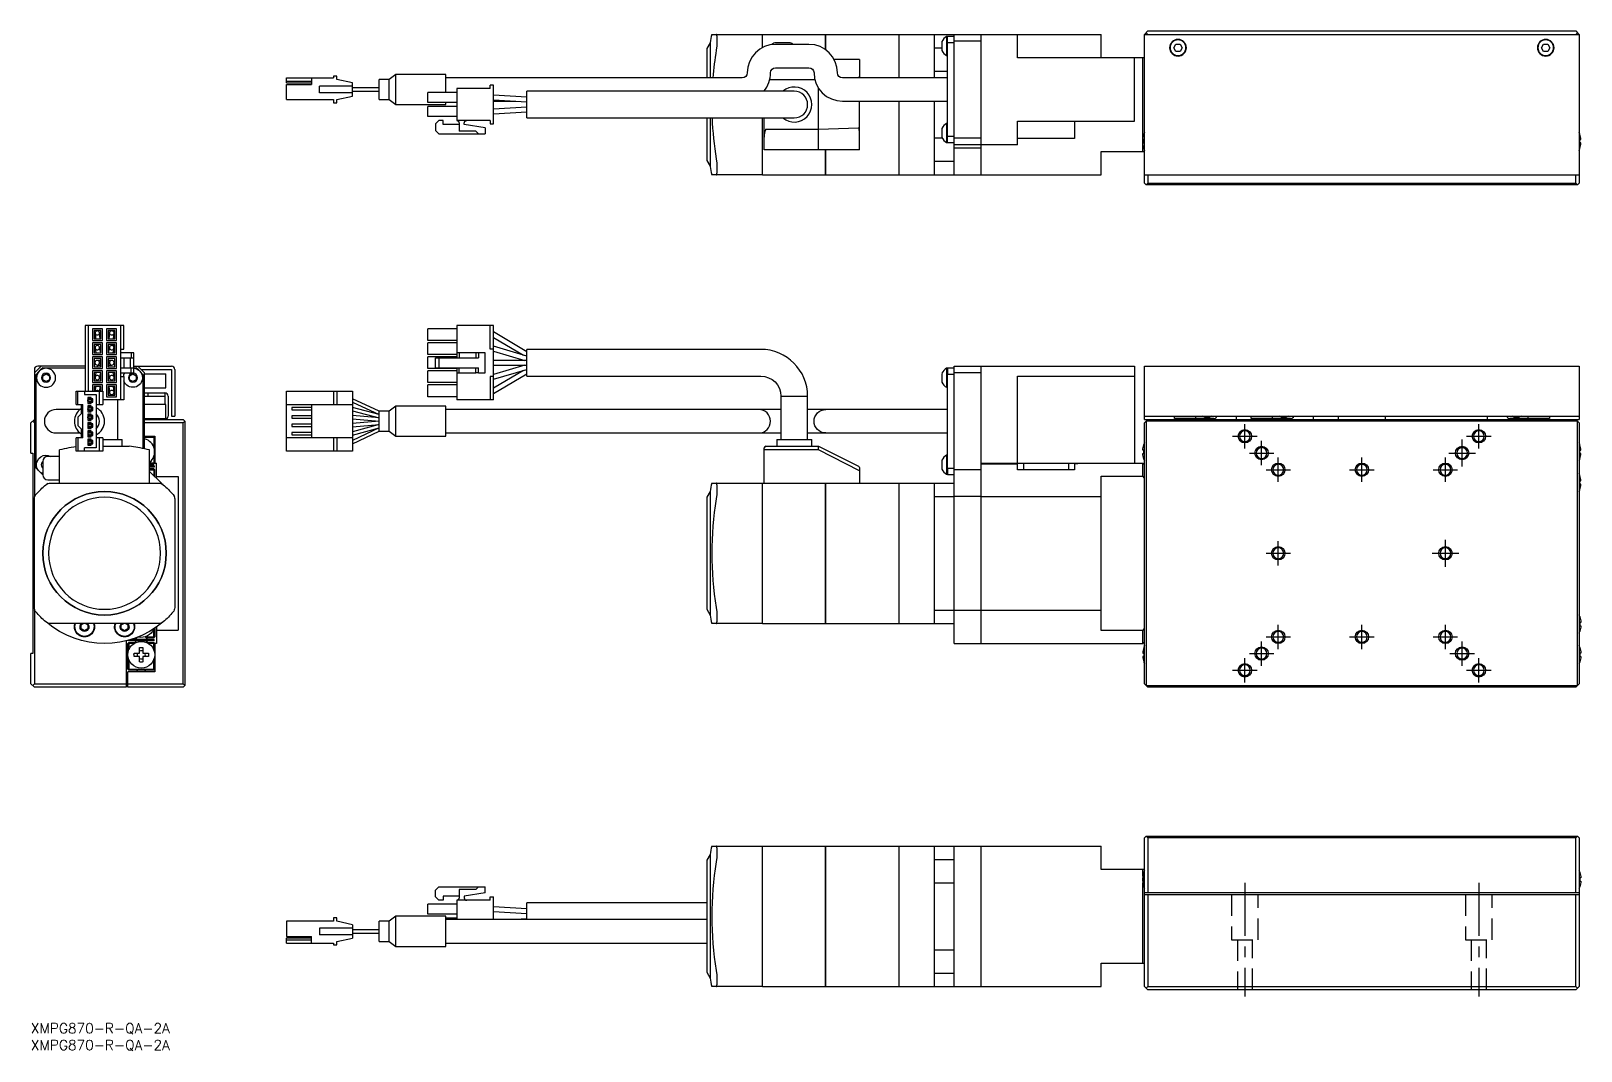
# Model space of a CAD drawing. Extents: x 0 to 941, y -8 to 297.
# Drawn here: x 0 to 463.7, y -8.3 to 296.8 of the extents above; entities that cross this region are included whole.
import ezdxf

# ---------------------------------------------------------------- set-up
doc = ezdxf.new("R2010")
doc.units = 0
doc.header["$LTSCALE"] = 0.5
doc.linetypes.add('CENTER', pattern=[50.8, 31.75, -6.35, 6.35, -6.35])
doc.linetypes.add('DASHED', pattern=[19.05, 12.7, -6.35])
for name, color, linetype in [('MSM_CENTER', 1, 'CENTER'), ('MSM_CONTINUOUS', 7, 'CONTINUOUS'), ('MSM_DASHED', 4, 'DASHED'), ('MSM_NARROW', 5, 'CONTINUOUS'), ('MSM_PART_NUMBER', 7, 'CONTINUOUS')]:
    doc.layers.add(name, color=color, linetype=linetype)
doc.styles.get("Standard").update_dxf_attribs({"font": 'txt.shx', "height": 3, "bigfont": 'bigfont.shx'})

msp = doc.modelspace()

# ---------------------------------------------------------------- linework, layer by layer
at = {"layer": 'MSM_CENTER'}
for p, q in [((363.15, 171.93), (363.15, 179.23)), ((433.15, 171.93), (433.15, 179.23)), ((359.5, 175.58), (366.8, 175.58)), ((368.15, 166.93), (368.15, 174.23)), ((428.15, 166.58), (428.15, 174.58)), ((429.5, 175.58), (436.8, 175.58)), ((364.5, 170.58), (371.8, 170.58)), ((373.15, 161.93), (373.15, 169.23)), ((398.15, 161.93), (398.15, 169.23)), ((423.15, 161.93), (423.15, 169.23)), ((424.15, 170.58), (432.15, 170.58)), ((369.5, 165.58), (376.8, 165.58)), ((394.5, 165.58), (401.8, 165.58)), ((419.5, 165.58), (426.8, 165.58)), ((373.15, 136.93), (373.15, 144.23)), ((423.15, 136.58), (423.15, 144.58)), ((369.5, 140.58), (376.8, 140.58)), ((419.15, 140.58), (427.15, 140.58)), ((373.15, 111.93), (373.15, 119.23)), ((398.15, 111.93), (398.15, 119.23)), ((423.15, 111.93), (423.15, 119.23)), ((368.15, 106.93), (368.15, 114.23)), ((369.5, 115.58), (376.8, 115.58)), ((394.5, 115.58), (401.8, 115.58)), ((419.5, 115.58), (426.8, 115.58)), ((428.15, 106.93), (428.15, 114.23)), ((363.15, 101.93), (363.15, 109.23)), ((364.5, 110.58), (371.8, 110.58)), ((424.5, 110.58), (431.8, 110.58)), ((433.15, 101.93), (433.15, 109.23)), ((359.5, 105.58), (366.8, 105.58)), ((429.5, 105.58), (436.8, 105.58)), ((363.15, 42), (363.15, 8)), ((433.15, 42), (433.15, 8))]:
    msp.add_line(p, q, dxfattribs=at)
at = {"layer": 'MSM_CONTINUOUS'}
for p, q in [((333.15, 295.81), (334.15, 296.81)), ((334.15, 296.81), (462.15, 296.81)), ((462.15, 296.81), (462.65, 296.31)), ((203.15, 293.29), (202.15, 291.56)), ((203.15, 293.29), (203.15, 282.81)), ((203.66, 295.81), (218.8, 295.81)), ((205.14, 292.36), (205.02, 291.06)), ((205.14, 295.33), (205.14, 292.36)), ((218.8, 291.83), (218.8, 295.81)), ((218.8, 295.76), (218.85, 295.76)), ((218.85, 291.86), (218.85, 295.81)), ((218.85, 295.81), (237.7, 295.81)), ((232.75, 292.81), (222.75, 292.81)), ((226.85, 293.31), (222.85, 293.31)), ((237.7, 291.22), (237.7, 295.81)), ((237.7, 295.76), (237.75, 295.76)), ((237.75, 291.18), (237.75, 295.81)), ((237.75, 295.81), (259.7, 295.81)), ((259.7, 282.81), (259.7, 295.81)), ((259.7, 295.76), (259.75, 295.76)), ((259.75, 282.81), (259.75, 295.81)), ((259.75, 295.81), (320.15, 295.81)), ((270.15, 295.81), (270.15, 282.81)), ((272.5, 293.65), (272.5, 290.97)), ((273.9, 295.16), (273.9, 289.46)), ((274.15, 295.16), (273.9, 295.16)), ((274.15, 263.31), (274.15, 295.31)), ((274.15, 295.31), (276.15, 295.31)), ((276.15, 293.31), (274.15, 293.31)), ((276.15, 253.81), (276.15, 295.81)), ((284.15, 293.81), (276.15, 293.81)), ((284.15, 295.81), (284.15, 253.81)), ((295.15, 288.81), (295.15, 295.81)), ((320.15, 288.81), (320.15, 295.81)), ((333.15, 295.81), (463.15, 295.81)), ((333.15, 251.31), (333.15, 295.81)), ((333.65, 296.31), (334.15, 295.81)), ((341.88, 291.81), (342.51, 292.91)), ((342.51, 292.91), (343.78, 292.91)), ((343.78, 292.91), (344.42, 291.81)), ((451.88, 291.81), (452.51, 292.91)), ((452.51, 292.91), (453.78, 292.91)), ((453.78, 292.91), (454.42, 291.81)), ((462.15, 295.81), (462.65, 296.31)), ((462.65, 296.31), (463.15, 295.81)), ((463.15, 295.81), (463.15, 251.31)), ((202.15, 291.56), (202.15, 282.81)), ((247.85, 288.31), (240.25, 288.31)), ((247.85, 288.31), (247.85, 282.81)), ((270.15, 291.78), (272.5, 291.78)), ((273.9, 289.46), (274.15, 289.46)), ((333.15, 288.81), (295.15, 288.81)), ((330.15, 269.81), (330.15, 288.81)), ((332.65, 264.83), (332.65, 288.81)), ((342.51, 290.71), (341.88, 291.81)), ((343.78, 290.71), (342.51, 290.71)), ((344.42, 291.81), (343.78, 290.71)), ((452.51, 290.71), (451.88, 291.81)), ((453.78, 290.71), (452.51, 290.71)), ((454.42, 291.81), (453.78, 290.71)), ((90.45, 283.31), (90.45, 282.81)), ((91.45, 283.31), (90.45, 283.31)), ((91.45, 282.31), (91.45, 283.31)), ((109.15, 283.81), (107.15, 282.31)), ((109.15, 274.81), (109.15, 283.81)), ((124.15, 283.81), (109.15, 283.81)), ((124.15, 278.41), (124.15, 283.81)), ((222.75, 285.81), (232.75, 285.81)), ((247.85, 283.86), (247.81, 282.81)), ((270.15, 284.81), (274.15, 284.81)), ((76.45, 281.31), (76.45, 282.81)), ((76.45, 282.81), (90.45, 282.81)), ((76.45, 281.81), (83.95, 281.81)), ((76.45, 281.31), (83.95, 281.31)), ((76.45, 276.31), (76.45, 280.81)), ((76.45, 280.81), (83.95, 280.81)), ((83.95, 282.81), (83.95, 280.81)), ((96.15, 280.31), (86.3, 280.31)), ((86.3, 278.31), (86.3, 280.31)), ((96.15, 278.31), (86.3, 278.31)), ((96.15, 281.31), (91.45, 282.31)), ((96.15, 277.31), (96.15, 281.31)), ((104.15, 279.81), (96.15, 279.81)), ((96.15, 278.81), (104.15, 278.81)), ((104.15, 276.31), (104.15, 282.31)), ((107.15, 282.31), (104.15, 282.31)), ((107.15, 276.31), (107.15, 282.31)), ((118.75, 275.41), (118.75, 278.41)), ((127.35, 278.41), (118.75, 278.41)), ((212.75, 282.81), (124.15, 282.81)), ((127.35, 279.61), (127.35, 270.01)), ((137.35, 279.61), (127.35, 279.61)), ((137.35, 279.61), (137.35, 280.61)), ((138.35, 280.61), (137.35, 280.61)), ((138.35, 269.01), (138.35, 280.61)), ((148.35, 270.81), (148.35, 278.81)), ((228.35, 278.81), (148.35, 278.81)), ((219.35, 278.95), (219.35, 278.81)), ((234.53, 282.16), (220.97, 282.16)), ((235.55, 261.31), (235.55, 279.79)), ((274.15, 282.81), (242.75, 282.81)), ((76.45, 276.31), (90.45, 276.31)), ((90.45, 276.31), (90.45, 275.31)), ((90.45, 275.31), (91.45, 275.31)), ((91.45, 276.31), (96.15, 277.31)), ((91.45, 275.31), (91.45, 276.31)), ((104.15, 276.31), (107.15, 276.31)), ((107.15, 276.31), (109.15, 274.81)), ((109.15, 274.81), (124.15, 274.81)), ((127.35, 275.41), (118.75, 275.41)), ((118.75, 271.21), (118.75, 274.21)), ((127.35, 274.21), (118.75, 274.21)), ((124.15, 274.81), (124.15, 275.41)), ((148.35, 277.01), (138.35, 277.61)), ((138.35, 276.21), (148.35, 275.61)), ((138.35, 275.81), (144.99, 275.81)), ((148.35, 274.01), (138.35, 273.41)), ((242.75, 275.81), (274.15, 275.81)), ((247.85, 261.31), (247.85, 275.81)), ((259.7, 253.81), (259.7, 275.81)), ((259.75, 253.81), (259.75, 275.81)), ((270.15, 275.81), (270.15, 253.81)), ((127.35, 271.21), (118.75, 271.21)), ((122.05, 270.01), (121.05, 269.01)), ((121.05, 269.01), (121.05, 267.01)), ((123.35, 270.01), (122.05, 270.01)), ((123.35, 268.81), (123.35, 270.01)), ((137.35, 270.01), (127.35, 270.01)), ((128.1, 269.26), (128.1, 266.81)), ((129.6, 268.81), (129.6, 269.26)), ((137.35, 270.01), (137.35, 269.01)), ((137.35, 269.01), (138.35, 269.01)), ((138.35, 272.01), (148.35, 272.61)), ((148.35, 270.81), (228.35, 270.81)), ((202.15, 270.81), (202.15, 258.06)), ((203.15, 270.81), (203.15, 256.32)), ((218.8, 253.81), (218.8, 270.81)), ((218.85, 253.81), (218.85, 270.81)), ((219.35, 261.31), (219.35, 270.81)), ((273.9, 269.16), (273.9, 263.46)), ((274.15, 269.16), (273.9, 269.16)), ((295.15, 262.81), (295.15, 269.81)), ((295.15, 269.81), (330.15, 269.81)), ((312.15, 269.81), (312.15, 264.61)), ((121.05, 267.01), (122.05, 266.01)), ((122.05, 266.01), (135.85, 266.01)), ((128.1, 268.81), (123.35, 268.81)), ((133.05, 266.81), (128.1, 266.81)), ((135.85, 267.81), (129.6, 268.81)), ((133.85, 266.01), (133.05, 266.81)), ((135.85, 267.81), (135.85, 266.01)), ((219.85, 267.46), (235.55, 267.46)), ((235.55, 267.46), (247.57, 267.83)), ((270.15, 264.81), (272.58, 264.81)), ((272.5, 267.65), (272.5, 264.97)), ((274.15, 265.31), (276.15, 265.31)), ((276.15, 264.81), (284.15, 264.81)), ((312.15, 264.61), (295.15, 264.61)), ((332.93, 265.95), (332.93, 266.01)), ((463.37, 265.95), (463.37, 266.01)), ((247.85, 261.31), (219.35, 261.31)), ((237.7, 253.81), (237.7, 261.31)), ((237.75, 253.81), (237.75, 261.31)), ((273.9, 263.46), (274.15, 263.46)), ((276.15, 263.31), (274.15, 263.31)), ((295.15, 262.81), (276.15, 262.81)), ((284.15, 261.81), (276.15, 261.81)), ((320.15, 253.81), (320.15, 260.81)), ((320.15, 260.81), (333.15, 260.81)), ((332.93, 264.31), (332.59, 264.31)), ((332.59, 263.31), (332.93, 263.31)), ((332.65, 263.31), (332.65, 264.31)), ((332.65, 260.81), (332.65, 262.79)), ((332.93, 263.31), (332.93, 264.31)), ((332.93, 261.61), (332.93, 261.67)), ((463.37, 264.31), (463.71, 264.31)), ((463.37, 263.31), (463.37, 264.31)), ((463.71, 263.31), (463.37, 263.31)), ((463.37, 261.61), (463.37, 261.67)), ((202.15, 258.06), (203.15, 256.33)), ((205.02, 258.56), (205.14, 257.26)), ((205.14, 257.26), (205.14, 254.29)), ((270.15, 257.84), (276.15, 257.84)), ((218.8, 253.81), (203.66, 253.81)), ((218.8, 253.86), (218.85, 253.86)), ((218.85, 253.81), (237.7, 253.81)), ((237.7, 253.86), (237.75, 253.86)), ((237.75, 253.81), (259.7, 253.81)), ((259.7, 253.86), (259.75, 253.86)), ((259.75, 253.81), (320.15, 253.81)), ((333.15, 253.81), (463.15, 253.81)), ((333.15, 251.31), (333.65, 250.81)), ((333.65, 250.81), (334.15, 251.31)), ((462.65, 250.81), (333.65, 250.81)), ((334.15, 253.81), (334.15, 251.31)), ((334.15, 251.31), (462.15, 251.31)), ((462.15, 251.31), (462.15, 253.81)), ((462.15, 251.31), (462.65, 250.81)), ((462.65, 250.81), (463.15, 251.31)), ((16.2, 208.68), (16.2, 189.03)), ((27.8, 208.68), (16.2, 208.68)), ((17.2, 189.03), (17.2, 208.68)), ((26.8, 208.68), (26.8, 186.48)), ((27.8, 201.68), (27.8, 208.68)), ((127.35, 208.68), (127.35, 199.08)), ((138.35, 208.68), (127.35, 208.68)), ((137.35, 201.68), (137.35, 208.68)), ((138.35, 186.48), (138.35, 208.68)), ((18.4, 207.73), (18.4, 204.23)), ((21.4, 207.73), (18.4, 207.73)), ((18.4, 204.23), (21.4, 204.23)), ((18.9, 207.23), (18.9, 204.73)), ((20.9, 207.23), (18.9, 207.23)), ((18.9, 204.73), (20.9, 204.73)), ((19.15, 206.41), (19.32, 204.73)), ((20.73, 204.73), (20.54, 206.56)), ((20.9, 205.56), (20.66, 205.42)), ((20.9, 204.73), (20.9, 207.23)), ((21.4, 204.23), (21.4, 207.73)), ((22.6, 207.73), (22.6, 204.23)), ((25.6, 207.73), (22.6, 207.73)), ((22.6, 204.23), (25.6, 204.23)), ((25.1, 207.23), (23.1, 207.23)), ((23.1, 207.23), (23.1, 204.73)), ((23.1, 204.73), (25.1, 204.73)), ((23.46, 206.56), (23.27, 204.73)), ((24.68, 204.73), (24.85, 206.41)), ((24.7, 207.23), (24.7, 206.84)), ((24.7, 204.96), (24.7, 204.73)), ((25.1, 204.73), (25.1, 207.23)), ((25.6, 204.23), (25.6, 207.73)), ((118.75, 204.23), (118.75, 207.73)), ((127.35, 207.73), (118.75, 207.73)), ((127.35, 204.23), (118.75, 204.23)), ((148.35, 200.89), (138.35, 206.79)), ((138.35, 205.16), (147.36, 199.85)), ((18.4, 203.53), (18.4, 200.03)), ((21.4, 203.53), (18.4, 203.53)), ((18.4, 200.03), (21.4, 200.03)), ((18.9, 203.03), (18.9, 200.53)), ((20.9, 203.03), (18.9, 203.03)), ((18.9, 200.53), (20.9, 200.53)), ((19.16, 201.92), (19.44, 200.53)), ((19.5, 203.03), (19.53, 202.66)), ((20.87, 200.53), (20.53, 202.2)), ((20.9, 200.53), (20.9, 203.03)), ((21.4, 200.03), (21.4, 203.53)), ((22.6, 203.53), (22.6, 200.03)), ((25.6, 203.53), (22.6, 203.53)), ((22.6, 200.03), (25.6, 200.03)), ((25.1, 203.03), (23.1, 203.03)), ((23.1, 203.03), (23.1, 200.53)), ((23.1, 200.53), (25.1, 200.53)), ((23.47, 202.2), (23.13, 200.53)), ((24.47, 202.66), (24.5, 203.03)), ((24.5, 202.64), (24.5, 202.99)), ((24.56, 200.53), (24.84, 201.92)), ((24.7, 203.03), (24.7, 202.47)), ((24.7, 201.22), (24.7, 200.53)), ((25.1, 200.53), (25.1, 203.03)), ((25.6, 200.03), (25.6, 203.53)), ((26.8, 201.68), (27.8, 201.68)), ((30.8, 200.58), (26.8, 200.58)), ((30, 200.58), (30, 199.08)), ((30.8, 194.58), (30.8, 200.58)), ((118.75, 200.03), (118.75, 203.53)), ((127.35, 203.53), (118.75, 203.53)), ((127.35, 200.03), (118.75, 200.03)), ((133.05, 200.58), (127.35, 200.58)), ((128.1, 200.58), (128.1, 199.08)), ((133.05, 200.58), (133.05, 199.08)), ((133.85, 200.58), (133.05, 200.58)), ((133.85, 200.58), (133.85, 199.08)), ((135.85, 200.58), (133.85, 200.58)), ((135.85, 194.58), (135.85, 200.58)), ((138.35, 201.68), (137.35, 201.68)), ((148.35, 199.56), (138.35, 202.51)), ((138.35, 201.05), (147.74, 198.28)), ((148.35, 193.58), (148.35, 201.58)), ((218.35, 201.58), (148.35, 201.58)), ((3, 196.58), (1, 194.58)), ((1, 195.58), (1, 157.55)), ((2.25, 194.83), (1.5, 194.08)), ((16.2, 196.58), (2, 196.58)), ((3.5, 196.08), (2.75, 195.32)), ((3.5, 196.08), (16.2, 196.08)), ((18.4, 199.33), (18.4, 195.83)), ((21.4, 199.33), (18.4, 199.33)), ((18.4, 195.83), (21.4, 195.83)), ((18.4, 195.13), (18.4, 191.63)), ((21.4, 195.13), (18.4, 195.13)), ((18.9, 198.83), (18.9, 196.33)), ((20.9, 198.83), (18.9, 198.83)), ((18.9, 196.33), (20.9, 196.33)), ((19.81, 196.47), (19.79, 196.33)), ((20.9, 198.28), (19.84, 198.28)), ((19.84, 196.88), (20.9, 196.88)), ((20.9, 196.33), (20.9, 198.83)), ((21.4, 195.83), (21.4, 199.33)), ((21.4, 191.63), (21.4, 195.13)), ((22.6, 199.33), (22.6, 195.83)), ((25.6, 199.33), (22.6, 199.33)), ((22.6, 195.83), (25.6, 195.83)), ((22.6, 195.13), (22.6, 191.63)), ((25.6, 195.13), (22.6, 195.13)), ((25.1, 198.83), (23.1, 198.83)), ((23.1, 198.83), (23.1, 196.33)), ((24.16, 198.28), (23.1, 198.28)), ((23.1, 196.88), (24.16, 196.88)), ((23.1, 196.33), (25.1, 196.33)), ((25.1, 196.33), (25.1, 198.83)), ((25.6, 195.83), (25.6, 199.33)), ((25.6, 191.63), (25.6, 195.13)), ((26.8, 199.08), (30.8, 199.08)), ((26.8, 196.08), (30.8, 196.08)), ((27.8, 199.08), (27.8, 196.08)), ((29.8, 196.08), (29.8, 199.08)), ((30, 194.58), (30, 196.08)), ((30.8, 196.58), (42, 196.58)), ((30.8, 196.08), (31.5, 196.08)), ((32.25, 195.32), (31.5, 196.08)), ((34, 194.58), (32, 196.58)), ((33.5, 194.08), (32.75, 194.83)), ((33, 195.58), (42, 195.58)), ((42, 195.58), (42, 181.58)), ((43, 195.58), (43, 181.58)), ((127.35, 199.33), (118.75, 199.33)), ((118.75, 195.83), (118.75, 199.33)), ((127.35, 195.83), (118.75, 195.83)), ((118.75, 191.63), (118.75, 195.13)), ((127.35, 195.13), (118.75, 195.13)), ((121.05, 196.08), (121.05, 199.08)), ((121.05, 199.08), (122.05, 199.08)), ((121.05, 196.08), (122.05, 196.08)), ((122.05, 199.08), (122.05, 196.08)), ((122.05, 199.08), (133.85, 199.08)), ((122.05, 196.08), (133.85, 196.08)), ((127.35, 196.08), (127.35, 186.48)), ((128.1, 194.58), (128.1, 196.08)), ((133.05, 194.58), (133.05, 196.08)), ((133.85, 194.58), (133.85, 196.08)), ((148.35, 198.28), (138.35, 198.28)), ((138.35, 196.88), (148.35, 196.88)), ((147.74, 196.88), (138.35, 194.11)), ((138.35, 192.65), (148.35, 195.6)), ((147.36, 195.3), (138.35, 189.99)), ((273.9, 195.93), (273.9, 190.23)), ((274.15, 195.93), (273.9, 195.93)), ((274.15, 196.08), (276.15, 196.08)), ((274.15, 164.08), (274.15, 196.08)), ((274.15, 195.93), (274.15, 194.08)), ((276.15, 113.58), (276.15, 196.58)), ((276.15, 196.58), (330.15, 196.58)), ((284.15, 196.58), (284.15, 113.58)), ((330.15, 196.58), (330.15, 167.58)), ((333.15, 196.58), (463.15, 196.58)), ((333.15, 180.58), (333.15, 196.58)), ((463.15, 196.58), (463.15, 180.58)), ((1.5, 166.08), (1.5, 194.08)), ((3.5, 193.65), (4.5, 194.23)), ((3.5, 192.5), (3.5, 193.65)), ((4.5, 191.92), (3.5, 192.5)), ((4.5, 194.23), (5.5, 193.65)), ((5.5, 192.5), (4.5, 191.92)), ((5.5, 193.65), (5.5, 192.5)), ((18.4, 191.63), (21.4, 191.63)), ((18.4, 190.93), (18.4, 189.03)), ((21.4, 190.93), (18.4, 190.93)), ((18.9, 194.63), (18.9, 192.13)), ((20.9, 194.63), (18.9, 194.63)), ((18.9, 192.13), (20.9, 192.13)), ((18.9, 190.43), (18.9, 189.03)), ((20.9, 190.43), (18.9, 190.43)), ((19.44, 194.63), (19.16, 193.23)), ((19.32, 190.43), (19.18, 189.03)), ((19.53, 192.5), (19.5, 192.13)), ((20.53, 192.96), (20.87, 194.63)), ((20.59, 189.03), (20.73, 190.43)), ((20.9, 192.13), (20.9, 194.63)), ((20.9, 189.03), (20.9, 190.43)), ((21.4, 189.03), (21.4, 190.93)), ((22.6, 191.63), (25.6, 191.63)), ((22.6, 190.93), (22.6, 187.43)), ((25.6, 190.93), (22.6, 190.93)), ((25.1, 194.63), (23.1, 194.63)), ((23.1, 194.63), (23.1, 192.13)), ((23.1, 192.13), (25.1, 192.13)), ((25.1, 190.43), (23.1, 190.43)), ((23.1, 190.43), (23.1, 187.93)), ((23.13, 194.63), (23.47, 192.96)), ((23.27, 190.43), (23.46, 188.6)), ((24.5, 192.13), (24.47, 192.5)), ((24.84, 193.23), (24.56, 194.63)), ((24.85, 188.74), (24.68, 190.43)), ((25.1, 192.13), (25.1, 194.63)), ((25.1, 187.93), (25.1, 190.43)), ((25.6, 187.43), (25.6, 190.93)), ((26.8, 194.58), (30.8, 194.58)), ((26.8, 193.48), (27.8, 193.48)), ((27.8, 193.48), (27.8, 186.48)), ((29.5, 193.65), (30.5, 194.23)), ((29.5, 192.5), (29.5, 193.65)), ((30.5, 191.92), (29.5, 192.5)), ((30.5, 194.23), (31.5, 193.65)), ((31.5, 192.5), (30.5, 191.92)), ((31.5, 193.65), (31.5, 192.5)), ((33.5, 194.08), (33.5, 171.92)), ((34, 171.82), (34, 194.58)), ((34, 194.28), (40.3, 194.28)), ((40.3, 190.08), (40.3, 194.28)), ((127.35, 191.63), (118.75, 191.63)), ((127.35, 190.93), (118.75, 190.93)), ((118.75, 187.43), (118.75, 190.93)), ((127.35, 194.58), (133.05, 194.58)), ((133.85, 194.58), (133.05, 194.58)), ((133.85, 194.58), (135.85, 194.58)), ((137.35, 193.48), (137.35, 186.48)), ((138.35, 193.48), (137.35, 193.48)), ((138.35, 188.36), (148.35, 194.26)), ((148.35, 193.58), (218.35, 193.58)), ((272.5, 194.41), (272.5, 191.74)), ((273.9, 190.23), (274.15, 190.23)), ((276.15, 194.08), (274.15, 194.08)), ((284.15, 194.58), (276.15, 194.58)), ((295.15, 193.57), (330.15, 193.57)), ((295.15, 167.58), (295.15, 193.57)), ((13.5, 185.08), (13.5, 189.03)), ((13.5, 189.03), (21.5, 189.03)), ((14, 185.08), (14, 189.03)), ((16, 189.03), (16, 188.08)), ((16, 188.08), (19.5, 188.08)), ((18, 187.23), (17, 187.23)), ((17, 187.23), (17, 185.43)), ((17.03, 186.48), (17, 186.48)), ((17.2, 186.77), (17.2, 187.23)), ((18, 186.83), (18, 187.23)), ((18.5, 186.83), (18, 186.83)), ((18, 185.43), (18, 185.84)), ((18, 185.83), (18.5, 185.83)), ((18.5, 186.48), (18.21, 186.48)), ((18.5, 185.83), (18.5, 186.83)), ((19.5, 188.08), (19.5, 172.08)), ((20.5, 185.08), (20.5, 189.03)), ((21.5, 189.03), (21.5, 185.08)), ((27.8, 186.48), (21.5, 186.48)), ((22.6, 187.43), (25.6, 187.43)), ((23.1, 187.93), (25.1, 187.93)), ((26, 174.58), (26, 186.48)), ((34, 190.08), (40.3, 190.08)), ((34, 188.58), (40, 188.58)), ((34, 187.58), (40, 187.58)), ((35, 188.58), (35, 187.58)), ((40, 188.58), (40, 185.08)), ((41, 187.58), (41, 181.58)), ((76.45, 171.13), (76.45, 189.03)), ((76.45, 189.03), (96.15, 189.03)), ((90.45, 189.03), (90.45, 185.08)), ((91.45, 189.03), (91.45, 185.08)), ((96.15, 189.03), (96.15, 171.13)), ((104.15, 183.08), (96.15, 186.81)), ((96.15, 185.81), (104.15, 182.08)), ((127.35, 187.43), (118.75, 187.43)), ((138.35, 186.48), (127.35, 186.48)), ((224.35, 187.58), (232.35, 187.58)), ((224.35, 187.58), (224.35, 174.58)), ((232.35, 174.58), (232.35, 187.58)), ((14.67, 183.58), (7.5, 183.58)), ((13.5, 185.08), (15.5, 185.08)), ((15, 182.33), (14, 181.33)), ((14, 181.33), (14, 178.83)), ((15, 185.08), (15, 182.33)), ((15.5, 175.08), (15.5, 185.08)), ((17, 185.43), (18, 185.43)), ((18, 184.73), (17, 184.73)), ((17, 184.73), (17, 182.93)), ((17, 182.93), (18, 182.93)), ((18, 182.23), (17, 182.23)), ((17, 182.23), (17, 180.43)), ((17, 181.58), (17.02, 181.44)), ((18, 184.3), (18, 184.73)), ((18.5, 184.33), (18, 184.33)), ((18, 182.93), (18, 183.34)), ((18, 183.33), (18.5, 183.33)), ((18, 181.8), (18, 182.23)), ((18.5, 181.83), (18, 181.83)), ((18.5, 183.33), (18.5, 184.33)), ((18.5, 180.83), (18.5, 181.83)), ((19.5, 185.08), (21.5, 185.08)), ((40.3, 185.08), (34, 185.08)), ((34, 180.88), (40.3, 180.88)), ((35, 180.58), (35, 180.88)), ((40.3, 180.88), (40.3, 185.08)), ((42, 181.58), (43, 181.58)), ((76.45, 185.08), (96.15, 185.08)), ((78.05, 184.17), (78.05, 183.47)), ((83.95, 184.17), (78.05, 184.17)), ((78.05, 183.47), (83.95, 183.47)), ((78.05, 181.67), (78.05, 180.97)), ((83.95, 181.67), (78.05, 181.67)), ((78.05, 180.97), (83.95, 180.97)), ((83.95, 185.08), (83.95, 175.08)), ((104.15, 182.08), (96.15, 184.22)), ((96.15, 183.22), (104.15, 181.08)), ((104.15, 181.08), (96.15, 181.78)), ((104.15, 177.08), (104.15, 183.08)), ((107.15, 183.08), (104.15, 183.08)), ((109.15, 184.58), (107.15, 183.08)), ((107.15, 177.08), (107.15, 183.08)), ((109.15, 175.58), (109.15, 184.58)), ((124.15, 184.58), (109.15, 184.58)), ((124.15, 175.58), (124.15, 184.58)), ((224.35, 183.58), (124.15, 183.58)), ((274.15, 183.58), (232.35, 183.58)), ((333.15, 181.58), (463.15, 181.58)), ((342.05, 180.88), (342.05, 181.58)), ((353.85, 180.88), (342.05, 180.88)), ((348.35, 181.58), (348.35, 180.88)), ((348.65, 180.58), (348.65, 180.88)), ((360.65, 180.58), (360.65, 181.58)), ((365.05, 180.88), (365.05, 181.58)), ((376.85, 180.88), (365.05, 180.88)), ((371.35, 181.58), (371.35, 180.88)), ((371.65, 180.58), (371.65, 180.88)), ((383.65, 180.58), (383.65, 181.58)), ((391.15, 180.58), (391.15, 181.58)), ((405.15, 181.58), (405.15, 180.58)), ((435.65, 181.58), (435.65, 180.58)), ((454.25, 180.88), (442.45, 180.88)), ((447.65, 180.88), (447.65, 180.58)), ((447.95, 180.88), (447.95, 181.58)), ((454.25, 181.58), (454.25, 180.88)), ((1, 180.58), (0, 179.58)), ((0, 170.58), (0, 179.58)), ((1, 179.58), (0.5, 180.08)), ((7.5, 176.58), (14.67, 176.58)), ((14, 178.83), (15, 177.83)), ((15, 177.83), (15, 175.08)), ((17, 180.58), (17.02, 180.43)), ((17, 180.43), (18, 180.43)), ((17, 179.73), (17, 177.93)), ((18, 179.73), (17, 179.73)), ((17.02, 179.73), (17, 179.58)), ((17.02, 178.71), (17, 178.58)), ((17, 177.93), (18, 177.93)), ((18, 177.23), (17, 177.23)), ((17, 177.23), (17, 175.43)), ((17.98, 180.43), (18, 180.58)), ((18, 179.58), (17.98, 179.73)), ((18, 180.43), (18, 180.84)), ((18, 180.83), (18.5, 180.83)), ((18, 179.3), (18, 179.73)), ((18.5, 179.33), (18, 179.33)), ((18, 177.93), (18, 178.34)), ((18, 178.33), (18.5, 178.33)), ((18, 176.8), (18, 177.23)), ((18.5, 176.83), (18, 176.83)), ((18.5, 178.33), (18.5, 179.33)), ((18.5, 175.83), (18.5, 176.83)), ((34, 180.58), (45.5, 180.58)), ((45.5, 179.58), (34, 179.58)), ((46, 180.08), (45.5, 180.58)), ((45.5, 179.58), (46, 180.08)), ((45.5, 101.58), (45.5, 179.58)), ((46, 180.08), (46, 101.08)), ((78.05, 179.17), (78.05, 178.47)), ((83.95, 179.17), (78.05, 179.17)), ((78.05, 178.47), (83.95, 178.47)), ((78.05, 176.67), (78.05, 175.97)), ((83.95, 176.67), (78.05, 176.67)), ((96.15, 180.78), (104.15, 180.08)), ((104.15, 180.08), (96.15, 179.38)), ((104.15, 179.08), (96.15, 176.93)), ((96.15, 178.38), (104.15, 179.08)), ((96.15, 175.93), (104.15, 178.08)), ((104.15, 178.08), (96.15, 174.35)), ((96.15, 173.35), (104.15, 177.08)), ((104.15, 177.08), (107.15, 177.08)), ((107.15, 177.08), (109.15, 175.58)), ((124.15, 176.58), (224.35, 176.58)), ((232.35, 176.58), (274.15, 176.58)), ((333.15, 180.58), (463.15, 180.58)), ((333.15, 179.58), (334.15, 180.58)), ((333.15, 101.58), (333.15, 179.58)), ((333.65, 180.08), (333.65, 101.08)), ((462.65, 180.08), (333.65, 180.08)), ((462.15, 180.58), (463.15, 179.58)), ((462.65, 101.08), (462.65, 180.08)), ((463.15, 179.58), (463.15, 101.58)), ((13.5, 172.42), (11.35, 172.08)), ((13.5, 171.13), (13.5, 175.08)), ((15.5, 175.08), (13.5, 175.08)), ((14, 175.08), (14, 171.13)), ((16, 171.13), (16, 172.08)), ((19.5, 172.08), (16, 172.08)), ((17, 175.43), (18, 175.43)), ((17, 174.73), (17, 172.93)), ((18, 174.73), (17, 174.73)), ((17, 172.93), (18, 172.93)), ((18, 175.43), (18, 175.84)), ((18, 175.83), (18.5, 175.83)), ((18, 174.3), (18, 174.73)), ((18.5, 174.33), (18, 174.33)), ((18, 172.93), (18, 173.33)), ((18, 173.33), (18.5, 173.33)), ((18.5, 173.33), (18.5, 174.33)), ((21.5, 175.08), (19.5, 175.08)), ((20.5, 171.13), (20.5, 175.08)), ((21.5, 175.08), (21.5, 171.13)), ((21.5, 174.58), (27.25, 174.58)), ((21.5, 172.58), (29.35, 172.58)), ((27.25, 172.58), (27.25, 174.58)), ((32.65, 172.08), (29.35, 172.58)), ((34, 175.58), (37, 175.58)), ((34, 175.28), (36.7, 175.28)), ((36.7, 175.58), (37, 175.28)), ((36.85, 175.43), (36.7, 175.28)), ((36.7, 175.28), (36.7, 172.45)), ((37, 175.58), (37, 167.58)), ((96.15, 175.08), (76.45, 175.08)), ((78.05, 175.97), (83.95, 175.97)), ((90.45, 175.08), (90.45, 171.13)), ((91.45, 175.08), (91.45, 171.13)), ((109.15, 175.58), (124.15, 175.58)), ((219.35, 161.58), (219.35, 172.08)), ((219.85, 172.58), (235.55, 172.58)), ((223.1, 174.58), (233.6, 174.58)), ((223.1, 174.58), (223.1, 172.58)), ((233.6, 172.58), (233.6, 174.58)), ((235.55, 172.58), (247.57, 166.67)), ((235.55, 171.49), (235.55, 172.58)), ((332.93, 173.07), (332.93, 173.13)), ((463.37, 173.07), (463.37, 173.13)), ((0, 170.58), (0.5, 170.58)), ((0.5, 170.58), (0.5, 110.58)), ((3.5, 168.08), (3.5, 164.08)), ((8.5, 169.58), (5, 169.58)), ((8.5, 161.58), (8.5, 171.49)), ((21.5, 171.13), (13.5, 171.13)), ((35.5, 161.58), (35.5, 171.49)), ((36.7, 167.58), (35.5, 167.58)), ((35.5, 167.28), (36.7, 167.28)), ((36.7, 169.41), (36.7, 167.58)), ((36.7, 167.58), (36.85, 167.43)), ((36.85, 167.43), (36.7, 167.28)), ((36.85, 167.43), (37, 167.58)), ((37, 167.58), (37.5, 167.58)), ((37.5, 163.08), (37.5, 167.58)), ((96.15, 171.13), (76.45, 171.13)), ((235.55, 171.49), (219.35, 171.49)), ((247.85, 165.27), (235.55, 171.49)), ((272.5, 168.41), (272.5, 165.74)), ((273.9, 169.93), (273.9, 164.23)), ((274.15, 169.93), (273.9, 169.93)), ((284.15, 167.58), (332.65, 167.58)), ((284.15, 167.35), (295.15, 167.35)), ((295.15, 165.58), (295.15, 167.35)), ((296.95, 167.58), (296.95, 165.58)), ((310.35, 167.58), (310.35, 165.58)), ((312.15, 167.39), (314.15, 167.58)), ((312.15, 167.39), (312.15, 165.58)), ((332.93, 171.43), (332.59, 171.43)), ((332.59, 170.43), (332.93, 170.43)), ((332.65, 163.66), (332.65, 167.58)), ((333.15, 167.08), (332.65, 167.58)), ((332.93, 170.43), (332.93, 171.43)), ((332.93, 168.73), (332.93, 168.78)), ((463.37, 171.43), (463.71, 171.43)), ((463.37, 170.43), (463.37, 171.43)), ((463.71, 170.43), (463.37, 170.43)), ((463.37, 168.73), (463.37, 168.78)), ((1.5, 166.08), (2.25, 165.32)), ((2.75, 164.83), (3.5, 164.08)), ((5, 162.58), (8.5, 162.58)), ((36.8, 166.78), (35.5, 166.78)), ((36.8, 166.38), (35.5, 166.38)), ((36.7, 165.88), (35.5, 165.88)), ((35.5, 165.58), (36.7, 165.58)), ((39.13, 161.45), (35.5, 165.08)), ((36.7, 165.88), (37, 165.58)), ((36.85, 165.73), (36.7, 165.58)), ((36.7, 165.58), (36.7, 163.88)), ((36.8, 166.78), (36.8, 166.38)), ((37, 163.58), (37, 165.58)), ((37.5, 163.58), (44, 163.58)), ((44, 163.58), (44, 117.58)), ((247.85, 166.22), (247.85, 161.58)), ((273.9, 164.23), (274.15, 164.23)), ((274.15, 166.08), (274.15, 164.23)), ((274.15, 166.08), (276.15, 166.08)), ((276.15, 164.08), (274.15, 164.08)), ((284.15, 165.58), (276.15, 165.58)), ((312.15, 165.58), (295.15, 165.58)), ((320.15, 117.49), (320.15, 163.66)), ((320.15, 163.66), (332.65, 163.66)), ((333.15, 163.08), (332.65, 163.66)), ((463.37, 163.87), (463.37, 163.93)), ((5.75, 161.58), (38.25, 161.58)), ((43, 157.58), (42.87, 157.71)), ((203.15, 159.06), (202.15, 157.33)), ((203.15, 159.06), (203.15, 122.09)), ((203.66, 161.58), (218.8, 161.58)), ((205.14, 158.13), (205.02, 156.83)), ((205.14, 161.1), (205.14, 158.13)), ((218.8, 119.58), (218.8, 161.58)), ((218.8, 161.53), (218.85, 161.53)), ((218.85, 119.58), (218.85, 161.58)), ((218.85, 161.58), (259.7, 161.58)), ((237.7, 119.58), (237.7, 161.58)), ((237.7, 161.53), (237.75, 161.53)), ((237.75, 119.58), (237.75, 161.58)), ((259.7, 119.58), (259.7, 161.58)), ((259.7, 161.53), (259.75, 161.53)), ((259.75, 161.58), (276.15, 161.58)), ((259.75, 119.58), (259.75, 161.58)), ((270.15, 161.58), (270.15, 119.58)), ((463.37, 162.23), (463.71, 162.23)), ((463.37, 161.23), (463.37, 162.23)), ((463.71, 161.23), (463.37, 161.23)), ((463.37, 159.53), (463.37, 159.58)), ((1, 124.33), (1, 156.83)), ((43, 156.83), (43, 124.33)), ((202.15, 157.33), (202.15, 123.83)), ((270.15, 157.55), (276.15, 157.55)), ((284.15, 157.58), (276.15, 157.58)), ((284.15, 157.55), (320.15, 157.55)), ((1, 123.61), (1, 101.58)), ((202.15, 123.83), (203.15, 122.1)), ((205.02, 124.33), (205.14, 123.03)), ((205.14, 123.03), (205.14, 120.06)), ((270.15, 123.61), (320.15, 123.61)), ((463.37, 121.63), (463.37, 121.57)), ((38.25, 119.58), (5.75, 119.58)), ((15, 119.15), (15.73, 119.58)), ((15, 118), (15, 119.15)), ((16, 117.42), (15, 118)), ((17, 118), (16, 117.42)), ((16.27, 119.58), (17, 119.15)), ((17, 119.15), (17, 118)), ((27, 119.15), (27.73, 119.58)), ((27, 118), (27, 119.15)), ((28, 117.42), (27, 118)), ((29, 118), (28, 117.42)), ((28.27, 119.58), (29, 119.15)), ((29, 119.15), (29, 118)), ((36.7, 115.58), (36.7, 117.91)), ((37, 118.13), (37, 115.58)), ((37.5, 118.47), (37.5, 113.58)), ((37.5, 117.58), (44, 117.58)), ((218.8, 119.58), (203.66, 119.58)), ((218.8, 119.63), (218.85, 119.63)), ((218.85, 119.58), (237.7, 119.58)), ((237.7, 119.63), (237.75, 119.63)), ((237.75, 119.58), (259.7, 119.58)), ((259.7, 119.63), (259.75, 119.63)), ((259.75, 119.58), (276.15, 119.58)), ((332.65, 117.49), (320.15, 117.49)), ((332.65, 117.49), (333.15, 118.08)), ((332.65, 113.58), (332.65, 117.49)), ((463.71, 119.93), (463.37, 119.93)), ((463.37, 119.93), (463.37, 118.93)), ((463.37, 118.93), (463.71, 118.93)), ((463.37, 117.28), (463.37, 117.23)), ((28.5, 114.37), (28.5, 100.58)), ((29, 113.58), (29.3, 113.88)), ((29, 105.88), (29, 113.58)), ((29.15, 113.73), (29.3, 113.58)), ((29.2, 114.56), (29.2, 114.38)), ((36.8, 114.38), (29.2, 114.38)), ((29.3, 113.88), (31.36, 113.88)), ((30.81, 113.58), (29.3, 113.58)), ((29.3, 113.58), (29.3, 111.75)), ((36.8, 114.78), (29.96, 114.78)), ((31.67, 115.37), (31.08, 114.78)), ((31.08, 114.38), (31.51, 113.94)), ((31.15, 114.78), (31.78, 115.41)), ((31.49, 115.28), (31.43, 115.28)), ((31.49, 115.28), (31.53, 115.31)), ((32.5, 110.73), (32.5, 112.37)), ((33.5, 112.37), (33.5, 110.73)), ((34.92, 114.78), (34.11, 115.59)), ((34.18, 115.61), (34.21, 115.58)), ((34.21, 115.58), (34.51, 115.28)), ((34.21, 115.58), (36.7, 115.58)), ((34.85, 114.38), (34.43, 113.96)), ((34.49, 113.94), (34.92, 114.38)), ((36.7, 115.28), (34.51, 115.28)), ((34.64, 113.88), (36.7, 113.88)), ((36.7, 113.58), (35.19, 113.58)), ((36.85, 115.43), (36.7, 115.58)), ((36.7, 115.28), (37, 115.58)), ((37, 113.58), (36.7, 113.88)), ((36.7, 113.58), (36.85, 113.73)), ((36.7, 111.75), (36.7, 113.58)), ((36.8, 114.38), (36.8, 114.78)), ((37, 113.58), (37, 105.08)), ((37.5, 113.58), (37, 113.58)), ((276.15, 113.58), (332.65, 113.58)), ((332.65, 113.58), (333.15, 114.08)), ((332.93, 112.43), (332.93, 112.37)), ((463.37, 112.43), (463.37, 112.37)), ((0, 101.58), (0, 110.58)), ((0.5, 110.58), (0, 110.58)), ((29.3, 108.71), (29.3, 105.88)), ((30.86, 110.73), (32.5, 110.73)), ((32.5, 109.73), (30.86, 109.73)), ((32.5, 108.08), (32.5, 109.73)), ((33.5, 110.73), (35.14, 110.73)), ((33.5, 109.73), (33.5, 108.08)), ((35.14, 109.73), (33.5, 109.73)), ((36.7, 105.88), (36.7, 108.71)), ((332.59, 110.73), (332.93, 110.73)), ((332.93, 109.73), (332.59, 109.73)), ((332.93, 110.73), (332.93, 109.73)), ((332.93, 108.08), (332.93, 108.03)), ((463.71, 110.73), (463.37, 110.73)), ((463.37, 110.73), (463.37, 109.73)), ((463.37, 109.73), (463.71, 109.73)), ((463.37, 108.08), (463.37, 108.03)), ((29.3, 105.58), (29, 105.88)), ((37, 105.08), (29, 105.08)), ((29, 100.58), (29, 105.08)), ((29.3, 105.88), (29.15, 105.73)), ((29.3, 105.88), (36.7, 105.88)), ((36.7, 105.58), (29.3, 105.58)), ((32, 105.58), (31.5, 105.08)), ((34.5, 105.08), (34, 105.58)), ((36.85, 105.73), (36.7, 105.88)), ((36.7, 105.58), (37, 105.88)), ((1, 100.58), (0, 101.58)), ((0.5, 101.08), (1, 101.58)), ((1, 101.58), (28.5, 101.58)), ((28.5, 100.58), (1, 100.58)), ((29, 101.58), (45.5, 101.58)), ((45.5, 100.58), (29, 100.58)), ((46, 101.08), (45.5, 101.58)), ((45.5, 100.58), (46, 101.08)), ((334.15, 100.58), (333.15, 101.58)), ((333.65, 101.08), (462.65, 101.08)), ((462.15, 100.58), (334.15, 100.58)), ((463.15, 101.58), (462.15, 100.58)), ((333.65, 56), (333.15, 55.5)), ((334.15, 55.5), (333.65, 56)), ((333.65, 56), (462.65, 56)), ((462.65, 56), (462.15, 55.5)), ((463.15, 55.5), (462.65, 56)), ((203.66, 53), (218.8, 53)), ((205.14, 52.52), (205.14, 49.55)), ((218.8, 11), (218.8, 53)), ((218.8, 52.95), (218.85, 52.95)), ((218.85, 11), (218.85, 53)), ((218.85, 53), (237.7, 53)), ((237.7, 11), (237.7, 53)), ((237.7, 52.95), (237.75, 52.95)), ((237.75, 11), (237.75, 53)), ((237.75, 53), (259.7, 53)), ((259.7, 11), (259.7, 53)), ((259.7, 52.95), (259.75, 52.95)), ((259.75, 11), (259.75, 53)), ((259.75, 53), (320.15, 53)), ((270.15, 53), (270.15, 11)), ((276.15, 11), (276.15, 53)), ((284.15, 53), (284.15, 11)), ((320.15, 46), (320.15, 53)), ((333.15, 11), (333.15, 55.5)), ((334.15, 55.5), (334.15, 39)), ((462.15, 55.5), (334.15, 55.5)), ((462.15, 39), (462.15, 55.5)), ((463.15, 55.5), (463.15, 11)), ((203.15, 50.48), (202.15, 48.75)), ((202.15, 48.75), (202.15, 15.25)), ((203.15, 50.48), (203.15, 13.52)), ((205.14, 49.55), (205.02, 48.25)), ((270.15, 48.97), (276.15, 48.97)), ((270.15, 42), (276.15, 42)), ((333.15, 46), (320.15, 46)), ((332.59, 43.5), (332.93, 43.5)), ((332.93, 42.5), (332.59, 42.5)), ((332.65, 44.02), (332.65, 46)), ((332.65, 42.5), (332.65, 43.5)), ((332.65, 18), (332.65, 41.98)), ((332.93, 45.2), (332.93, 45.14)), ((332.93, 43.5), (332.93, 42.5)), ((463.37, 45.2), (463.37, 45.14)), ((463.71, 43.5), (463.37, 43.5)), ((463.37, 43.5), (463.37, 42.5)), ((463.37, 42.5), (463.71, 42.5)), ((121.05, 39.8), (122.05, 40.8)), ((121.05, 37.8), (121.05, 39.8)), ((122.05, 36.8), (121.05, 37.8)), ((122.05, 40.8), (135.85, 40.8)), ((128.1, 38), (123.35, 38)), ((123.35, 38), (123.35, 36.8)), ((128.1, 40), (128.1, 37.55)), ((133.05, 40), (128.1, 40)), ((135.85, 39), (129.6, 38)), ((129.6, 38), (129.6, 37.55)), ((133.85, 40.8), (133.05, 40)), ((135.85, 39), (135.85, 40.8)), ((137.35, 36.8), (137.35, 37.8)), ((137.35, 37.8), (138.35, 37.8)), ((138.35, 31), (138.35, 37.8)), ((332.93, 40.86), (332.93, 40.8)), ((463.15, 39), (333.15, 39)), ((333.15, 38.5), (463.15, 38.5)), ((334.15, 38.5), (334.15, 11)), ((462.15, 11), (462.15, 38.5)), ((463.37, 40.86), (463.37, 40.8)), ((127.35, 35.6), (118.75, 35.6)), ((118.75, 32.6), (118.75, 35.6)), ((127.35, 32.6), (118.75, 32.6)), ((123.35, 36.8), (122.05, 36.8)), ((127.35, 36.8), (127.35, 31)), ((137.35, 36.8), (127.35, 36.8)), ((148.35, 34.2), (138.35, 34.8)), ((138.35, 33.4), (148.35, 32.8)), ((148.35, 31), (148.35, 36)), ((202.15, 36), (148.35, 36)), ((90.45, 30.5), (76.45, 30.5)), ((76.45, 30.5), (76.45, 26)), ((96.15, 28.5), (86.3, 28.5)), ((86.3, 28.5), (86.3, 26.5)), ((90.45, 31.5), (90.45, 30.5)), ((91.45, 31.5), (90.45, 31.5)), ((91.45, 30.5), (91.45, 31.5)), ((96.15, 29.5), (91.45, 30.5)), ((96.15, 29.5), (96.15, 25.5)), ((104.15, 28), (96.15, 28)), ((104.15, 24.5), (104.15, 30.5)), ((107.15, 30.5), (104.15, 30.5)), ((109.15, 32), (107.15, 30.5)), ((107.15, 24.5), (107.15, 30.5)), ((109.15, 23), (109.15, 32)), ((124.15, 32), (109.15, 32)), ((124.15, 23), (124.15, 32)), ((127.35, 31.4), (124.15, 31.4)), ((202.15, 31), (124.15, 31)), ((148.35, 31.2), (144.99, 31)), ((76.45, 26), (83.95, 26)), ((83.95, 25.5), (76.45, 25.5)), ((76.45, 24), (76.45, 25.5)), ((76.45, 25), (83.95, 25)), ((76.45, 24), (90.45, 24)), ((83.95, 24), (83.95, 26)), ((96.15, 26.5), (86.3, 26.5)), ((90.45, 24), (90.45, 23.5)), ((90.45, 23.5), (91.45, 23.5)), ((91.45, 24.5), (96.15, 25.5)), ((91.45, 23.5), (91.45, 24.5)), ((96.15, 27), (104.15, 27)), ((104.15, 24.5), (107.15, 24.5)), ((107.15, 24.5), (109.15, 23)), ((124.15, 24), (202.15, 24)), ((109.15, 23), (124.15, 23)), ((270.15, 22), (276.15, 22)), ((202.15, 15.25), (203.15, 13.52)), ((205.02, 15.75), (205.14, 14.45)), ((205.14, 14.45), (205.14, 11.48)), ((270.15, 15.03), (276.15, 15.03)), ((320.15, 11), (320.15, 18)), ((320.15, 18), (333.15, 18)), ((218.8, 11), (203.66, 11)), ((218.8, 11.05), (218.85, 11.05)), ((218.85, 11), (237.7, 11)), ((237.7, 11.05), (237.75, 11.05)), ((237.75, 11), (259.7, 11)), ((259.7, 11.05), (259.75, 11.05)), ((259.75, 11), (320.15, 11)), ((333.65, 10.5), (333.15, 11)), ((334.15, 11), (333.65, 10.5)), ((333.65, 10.5), (334.15, 10)), ((334.15, 11), (462.15, 11)), ((462.15, 10), (334.15, 10)), ((462.65, 10.5), (462.15, 11)), ((462.15, 10), (462.65, 10.5)), ((463.15, 11), (462.65, 10.5))]:
    msp.add_line(p, q, dxfattribs=at)
at = {"layer": 'MSM_CONTINUOUS', "extrusion": (0, 0, -1)}
for centre, radius in [((-343.15, 291.81), 2.5), ((-343.15, 291.81), 2.35), ((-453.15, 291.81), 2.5), ((-453.15, 291.81), 2.35), ((-4.5, 193.08), 2.85), ((-4.5, 193.08), 1.34), ((-30.5, 193.08), 1.34), ((-17.62, 186.32), 0.614), ((-17.62, 186.32), 0.35), ((-17.62, 183.82), 0.614), ((-17.62, 181.32), 0.614), ((-17.62, 183.82), 0.35), ((-17.62, 181.32), 0.35), ((-17.62, 178.82), 0.614), ((-17.62, 176.32), 0.614), ((-17.62, 178.82), 0.35), ((-17.62, 176.32), 0.35), ((-363.15, 175.58), 1.62), ((-433.15, 175.58), 1.62), ((-17.62, 173.82), 0.614), ((-17.62, 173.82), 0.35), ((-368.15, 170.58), 1.62), ((-428.15, 170.58), 1.62), ((-373.15, 165.58), 1.62), ((-398.15, 165.58), 1.62), ((-423.15, 165.58), 1.62), ((-22, 140.58), 18.48), ((-22, 140.58), 16.75), ((-373.15, 140.58), 1.62), ((-423.15, 140.58), 1.62), ((-373.15, 115.58), 1.62), ((-398.15, 115.58), 1.62), ((-423.15, 115.58), 1.62), ((-368.15, 110.58), 1.62), ((-428.15, 110.58), 1.62), ((-363.15, 105.58), 1.62), ((-433.15, 105.58), 1.62)]:
    msp.add_circle(centre, radius, dxfattribs=at)
at = {"layer": 'MSM_CONTINUOUS'}
for centre, radius in [((22, 140.58), 18.48), ((33, 110.23), 4)]:
    msp.add_circle(centre, radius, dxfattribs=at)
for centre, radius, start, end in [((301.43, 274.81), 100, 167.8776, 169.3486), ((205, 295.72), 0.0938, 18.1129, 78.7295), ((203.93, 295.38), 1.21, 357.3367, 17.3496), ((222.75, 284.31), 8.5, 90, 180), ((222.85, 291.81), 1.5, 90, 141.6023), ((226.85, 291.81), 1.5, 41.8103, 90), ((232.75, 284.31), 8.5, 0, 90), ((275.46, 292.31), 3.25, 118.7266, 155.6996), ((301.43, 274.81), 97.77, 170.4338, 175.3065), ((275.46, 292.31), 3.25, 204.3004, 241.2734), ((212.75, 284.31), 8.5, 319.6798, 0), ((242.75, 284.31), 8.5, 180, 270), ((228.35, 274.81), 5.25, 229.6324, 130.3676), ((228.35, 274.81), 4, 270, 90), ((301.43, 274.81), 97.77, 182.3448, 189.5662), ((275.46, 266.31), 3.25, 118.7266, 155.6996), ((229, 264.65), 9.67, 164.1926, 177.3322), ((219.95, 267.23), 0.248, 113.1064, 167.3738), ((247.56, 267.74), 0.0906, 6.0823, 85.8309), ((241.28, 266.13), 6.57, 2.7899, 14.3009), ((275.46, 266.31), 3.25, 204.3004, 241.2734), ((339.05, 263.81), 6.5, 155.1884, 160.2168), ((457.25, 263.81), 6.5, 19.7832, 24.8116), ((457.25, 263.81), 6.48, 4.4249, 19.3042), ((339.05, 263.81), 6.5, 199.7832, 204.8116), ((457.25, 263.81), 6.5, 335.1884, 340.2168), ((457.25, 263.81), 6.48, 340.6958, 355.5751), ((301.43, 274.81), 100, 190.6514, 192.1224), ((205, 253.9), 0.0938, 281.2705, 341.8871), ((203.93, 254.23), 1.21, 342.6504, 2.6633), ((19.71, 206.46), 0.563, 135.2722, 184.9126), ((19.77, 206.51), 0.623, 189.2492, 258.0473), ((19.87, 206.3), 0.788, 66.416, 134.8819), ((19.83, 206.65), 0.771, 255.7012, 325.1589), ((19.97, 206.48), 0.578, 7.0307, 68.2994), ((20.01, 206.5), 0.54, 327.1982, 5.562), ((24.05, 206.52), 0.592, 176.1778, 235.9254), ((24, 206.49), 0.549, 135.9296, 173.6036), ((24.13, 206.32), 0.767, 34.7986, 133.588), ((24.16, 206.66), 0.776, 234.5637, 314.3044), ((24.3, 206.48), 0.549, 315.9296, 353.6036), ((24.31, 206.47), 0.54, 354.438, 32.8019), ((19.85, 202.03), 0.701, 13.8945, 189.0987), ((19.84, 202.09), 0.701, 193.981, 9.0121), ((22, 197.58), 4, 130.1945, 132.4811), ((24.16, 202.09), 0.701, 171.2537, 345.7532), ((24.12, 202.06), 0.665, 110.6686, 167.9973), ((24.15, 202.01), 0.724, 40.121, 110.9899), ((22, 197.58), 4, 47.5458, 49.8055), ((24.19, 202.05), 0.662, 348.9348, 40.0981), ((218.35, 187.58), 14, 0, 90), ((2, 195.58), 1, 90, 180), ((19.84, 197.58), 0.7, 90.1029, 269.8971), ((20.46, 196.33), 0.655, 123.9752, 168.3096), ((19.84, 197.58), 0.7, 270.1029, 89.8971), ((24.16, 197.58), 0.7, 90.1029, 269.8971), ((24.16, 197.58), 0.7, 270.1029, 89.8971), ((42, 195.58), 1, 0, 90), ((275.46, 193.08), 3.25, 118.7266, 155.6996), ((19.85, 193.12), 0.701, 170.9013, 346.1055), ((19.84, 193.07), 0.7, 350.2608, 166.7461), ((22, 197.58), 4, 227.5189, 229.8055), ((24.16, 193.07), 0.701, 13.9811, 189.0121), ((24.15, 193.12), 0.701, 193.8945, 9.0987), ((22, 197.58), 4, 310.1945, 312.4542), ((275.46, 193.08), 3.25, 204.3004, 241.2734), ((19.72, 188.68), 0.567, 111.0258, 141.9637), ((19.83, 188.48), 0.788, 45.1181, 113.584), ((19.99, 188.65), 0.552, 42.9224, 45.2335), ((24.06, 188.63), 0.607, 124.8804, 183.0164), ((24.04, 188.68), 0.592, 187.7913, 247.5389), ((24.17, 188.47), 0.801, 57.3554, 124.5736), ((24.13, 188.85), 0.788, 246.416, 314.8819), ((24.29, 188.67), 0.563, 6.7008, 56.3413), ((24.29, 188.69), 0.563, 315.2722, 4.9126), ((40, 187.58), 1, 0, 90), ((7.5, 180.08), 3.5, 90, 270), ((17.5, 180.08), 4.5, 123.749, 236.251), ((17.5, 180.08), 4.5, 296.3878, 63.6122), ((17.5, 180.08), 3, 311.8103, 48.1897), ((40, 181.58), 1, 270, 0), ((217.75, 180.08), 3.5, 270, 90), ((353.85, 181.88), 1, 270, 342.5424), ((376.85, 181.88), 1, 270, 342.5424), ((442.45, 181.88), 1, 197.4576, 270), ((17.5, 178.88), 0.5, 118.8844, 189.2576), ((17.5, 176.43), 0.5, 83.1851, 189.5662), ((22, 112.81), 60.22, 100.1906, 102.9545), ((17.5, 173.85), 0.5, 141.9112, 191.8678), ((22, 112.81), 60.22, 77.0455, 79.8094), ((33, 170.93), 4, 308.6822, 75.5225), ((219.85, 172.08), 0.5, 90, 180), ((339.05, 170.93), 6.5, 155.1884, 160.2168), ((457.25, 170.93), 6.5, 19.7832, 24.8116), ((457.25, 170.93), 6.48, 4.4249, 19.3042), ((5, 168.08), 1.5, 90, 180), ((275.46, 167.08), 3.25, 118.7266, 155.6996), ((339.05, 170.93), 6.5, 199.7832, 204.8116), ((457.25, 170.93), 6.5, 335.1884, 340.2168), ((457.25, 170.93), 6.48, 340.6958, 355.5751), ((5, 164.08), 1.5, 180, 270), ((247.35, 166.22), 0.502, 0.1623, 63.6578), ((275.46, 167.08), 3.25, 204.3004, 241.2734), ((457.25, 161.73), 6.5, 19.7832, 24.8116), ((457.25, 161.73), 6.48, 4.4249, 19.3042), ((301.43, 140.58), 100, 167.8776, 169.3486), ((205, 161.49), 0.0938, 18.1129, 78.7295), ((203.93, 161.15), 1.21, 357.3367, 17.3496), ((457.25, 161.73), 6.5, 335.1884, 340.2168), ((457.25, 161.73), 6.48, 340.6958, 355.5751), ((301.43, 140.58), 97.77, 170.4338, 189.5662), ((301.43, 140.58), 100, 190.6514, 192.1224), ((457.25, 119.43), 6.5, 19.7832, 24.8116), ((205, 119.67), 0.0938, 281.2705, 341.8871), ((203.93, 120), 1.21, 342.6504, 2.6633), ((457.25, 119.43), 6.5, 335.1884, 340.2168), ((33, 110.23), 1.22, 65.7324, 114.2676), ((339.05, 110.23), 6.48, 160.6958, 175.5751), ((339.05, 110.23), 6.5, 155.1884, 160.2168), ((457.25, 110.23), 6.5, 19.7832, 24.8116), ((33, 110.23), 1.22, 155.7324, 204.2676), ((33, 110.23), 1.22, 245.7324, 294.2676), ((33, 110.23), 1.22, 335.7324, 24.2676), ((339.05, 110.23), 6.48, 184.4249, 199.3042), ((339.05, 110.23), 6.5, 199.7832, 204.8116), ((457.25, 110.23), 6.5, 335.1884, 340.2168), ((301.43, 32), 100, 167.8776, 169.3486), ((205, 52.91), 0.0938, 18.1129, 78.7295), ((203.93, 52.58), 1.21, 357.3367, 17.3496), ((301.43, 32), 97.77, 170.4338, 189.5662), ((339.05, 43), 6.48, 160.6958, 175.5751), ((339.05, 43), 6.48, 184.4249, 199.3042), ((339.05, 43), 6.5, 155.1884, 160.2168), ((457.25, 43), 6.5, 19.7832, 24.8116), ((130.35, 37.55), 0.75, 180, 270), ((339.05, 43), 6.5, 199.7832, 204.8116), ((457.25, 43), 6.5, 335.1884, 340.2168), ((301.43, 32), 100, 190.6514, 192.1224), ((205, 11.09), 0.0938, 281.2705, 341.8871), ((203.93, 11.42), 1.21, 342.6504, 2.6633)]:
    msp.add_arc(centre, radius, start, end, dxfattribs=at)
at = {"layer": 'MSM_CONTINUOUS', "extrusion": (0, 0, -1)}
for centre, radius, start, end in [((-212.75, 284.31), 1.5, 180, 270), ((-222.75, 284.31), 1.5, 0, 90), ((-232.75, 284.31), 1.5, 90, 180), ((-242.75, 284.31), 1.5, 270, 0), ((-127.35, 269.26), 0.75, 90, 180), ((-130.35, 269.26), 0.75, 0, 90), ((-339.05, 263.81), 6.48, 4.4249, 19.3042), ((-339.05, 263.81), 6.48, 340.6958, 355.5751), ((-30.5, 193.08), 2.85, 96.0423, 341.3283), ((-30.5, 193.08), 2.85, 8.0682, 31.7569), ((-218.35, 187.58), 6, 90, 180), ((-17.5, 186.31), 0.5, 333.6095, 15.9822), ((-17.5, 183.72), 0.5, 272.7239, 9.1728), ((-17.5, 181.28), 0.5, 311.7674, 10.2273), ((-237.75, 180.08), 3.5, 270, 90), ((-351.85, 184.08), 2.85, 241.3056, 298.6944), ((-374.85, 184.08), 2.85, 241.3056, 298.6944), ((-444.45, 184.08), 2.85, 241.3056, 298.6944), ((-339.05, 170.93), 6.48, 4.4249, 19.3042), ((-4.5, 167.08), 2.85, 290.541, 118.6944), ((-4.5, 167.08), 1.34, 318.3911, 41.6089), ((-339.05, 170.93), 6.48, 340.6958, 355.5751), ((-3, 156.83), 2, 360, 40.5358), ((-22, 140.58), 27, 38.9424, 40.1296), ((-22, 140.58), 27, 40.5358, 49.4642), ((-5.75, 159.58), 2, 49.4642, 90), ((-22, 140.58), 27, 49.8634, 51.0576), ((-38.25, 159.58), 2, 90, 130.5358), ((-22, 140.58), 27, 128.9424, 130.1296), ((-22, 140.58), 27, 130.5358, 139.4642), ((-41, 156.83), 2, 139.4642, 180), ((-22, 140.58), 27, 139.8634, 141.0576), ((-3, 124.33), 2, 319.4642, 0), ((-22, 140.58), 27, 319.8634, 321.0576), ((-22, 140.58), 27, 310.5358, 319.4642), ((-22, 140.58), 27, 220.5358, 229.4642), ((-41, 124.33), 2, 180, 220.5358), ((-457.25, 119.43), 6.48, 160.6958, 175.5751), ((-5.75, 121.58), 2, 270, 310.5358), ((-22, 140.58), 27, 229.8634, 310.1296), ((-16, 118.58), 3, 160.5288, 19.4712), ((-16, 118.58), 2.85, 159.459, 20.541), ((-16, 118.58), 1.34, 131.6089, 48.3911), ((-28, 118.58), 3, 160.5288, 19.4712), ((-28, 118.58), 2.85, 159.459, 20.541), ((-28, 118.58), 1.34, 131.6089, 48.3911), ((-33, 119.43), 4, 201.8624, 283.1803), ((-38.25, 121.58), 2, 229.4642, 270), ((-457.25, 119.43), 6.48, 184.4249, 199.3042), ((-33, 110.23), 2.2, 76.8634, 103.1366), ((-457.25, 110.23), 6.48, 160.6958, 175.5751), ((-33, 110.23), 2.2, 346.8634, 13.1366), ((-33, 110.23), 2.2, 256.8634, 283.1366), ((-33, 110.23), 2.2, 166.8634, 193.1366), ((-457.25, 110.23), 6.48, 184.4249, 199.3042), ((-457.25, 43), 6.48, 160.6958, 175.5751), ((-457.25, 43), 6.48, 184.4249, 199.3042), ((-127.35, 37.55), 0.75, 180, 270)]:
    msp.add_arc(centre, radius, start, end, dxfattribs=at)
at = {"layer": 'MSM_DASHED'}
for p, q in [((359.15, 38.5), (359.15, 25)), ((367.15, 25), (367.15, 38.5)), ((429.15, 38.5), (429.15, 25)), ((437.15, 25), (437.15, 38.5)), ((359.15, 25), (367.15, 25)), ((360.9, 25), (360.9, 10)), ((365.4, 10), (365.4, 25)), ((429.15, 25), (437.15, 25)), ((430.9, 25), (430.9, 10)), ((435.4, 10), (435.4, 25))]:
    msp.add_line(p, q, dxfattribs=at)
at = {"layer": 'MSM_NARROW'}
for centre in [(363.15, 175.58), (433.15, 175.58), (368.15, 170.58), (428.15, 170.58), (373.15, 165.58), (398.15, 165.58), (423.15, 165.58), (373.15, 140.58), (423.15, 140.58), (373.15, 115.58), (398.15, 115.58), (423.15, 115.58), (368.15, 110.58), (428.15, 110.58), (363.15, 105.58), (433.15, 105.58)]:
    msp.add_circle(centre, 2, dxfattribs=at)

# ---------------------------------------------------------------- texts
at = {"layer": 'MSM_PART_NUMBER'}
for p in [(0, -3), (0, -8)]:
    msp.add_text('XMPG870-R-QA-2A', height=3, dxfattribs=at).set_placement(p)

doc.saveas('drawing.dxf')
